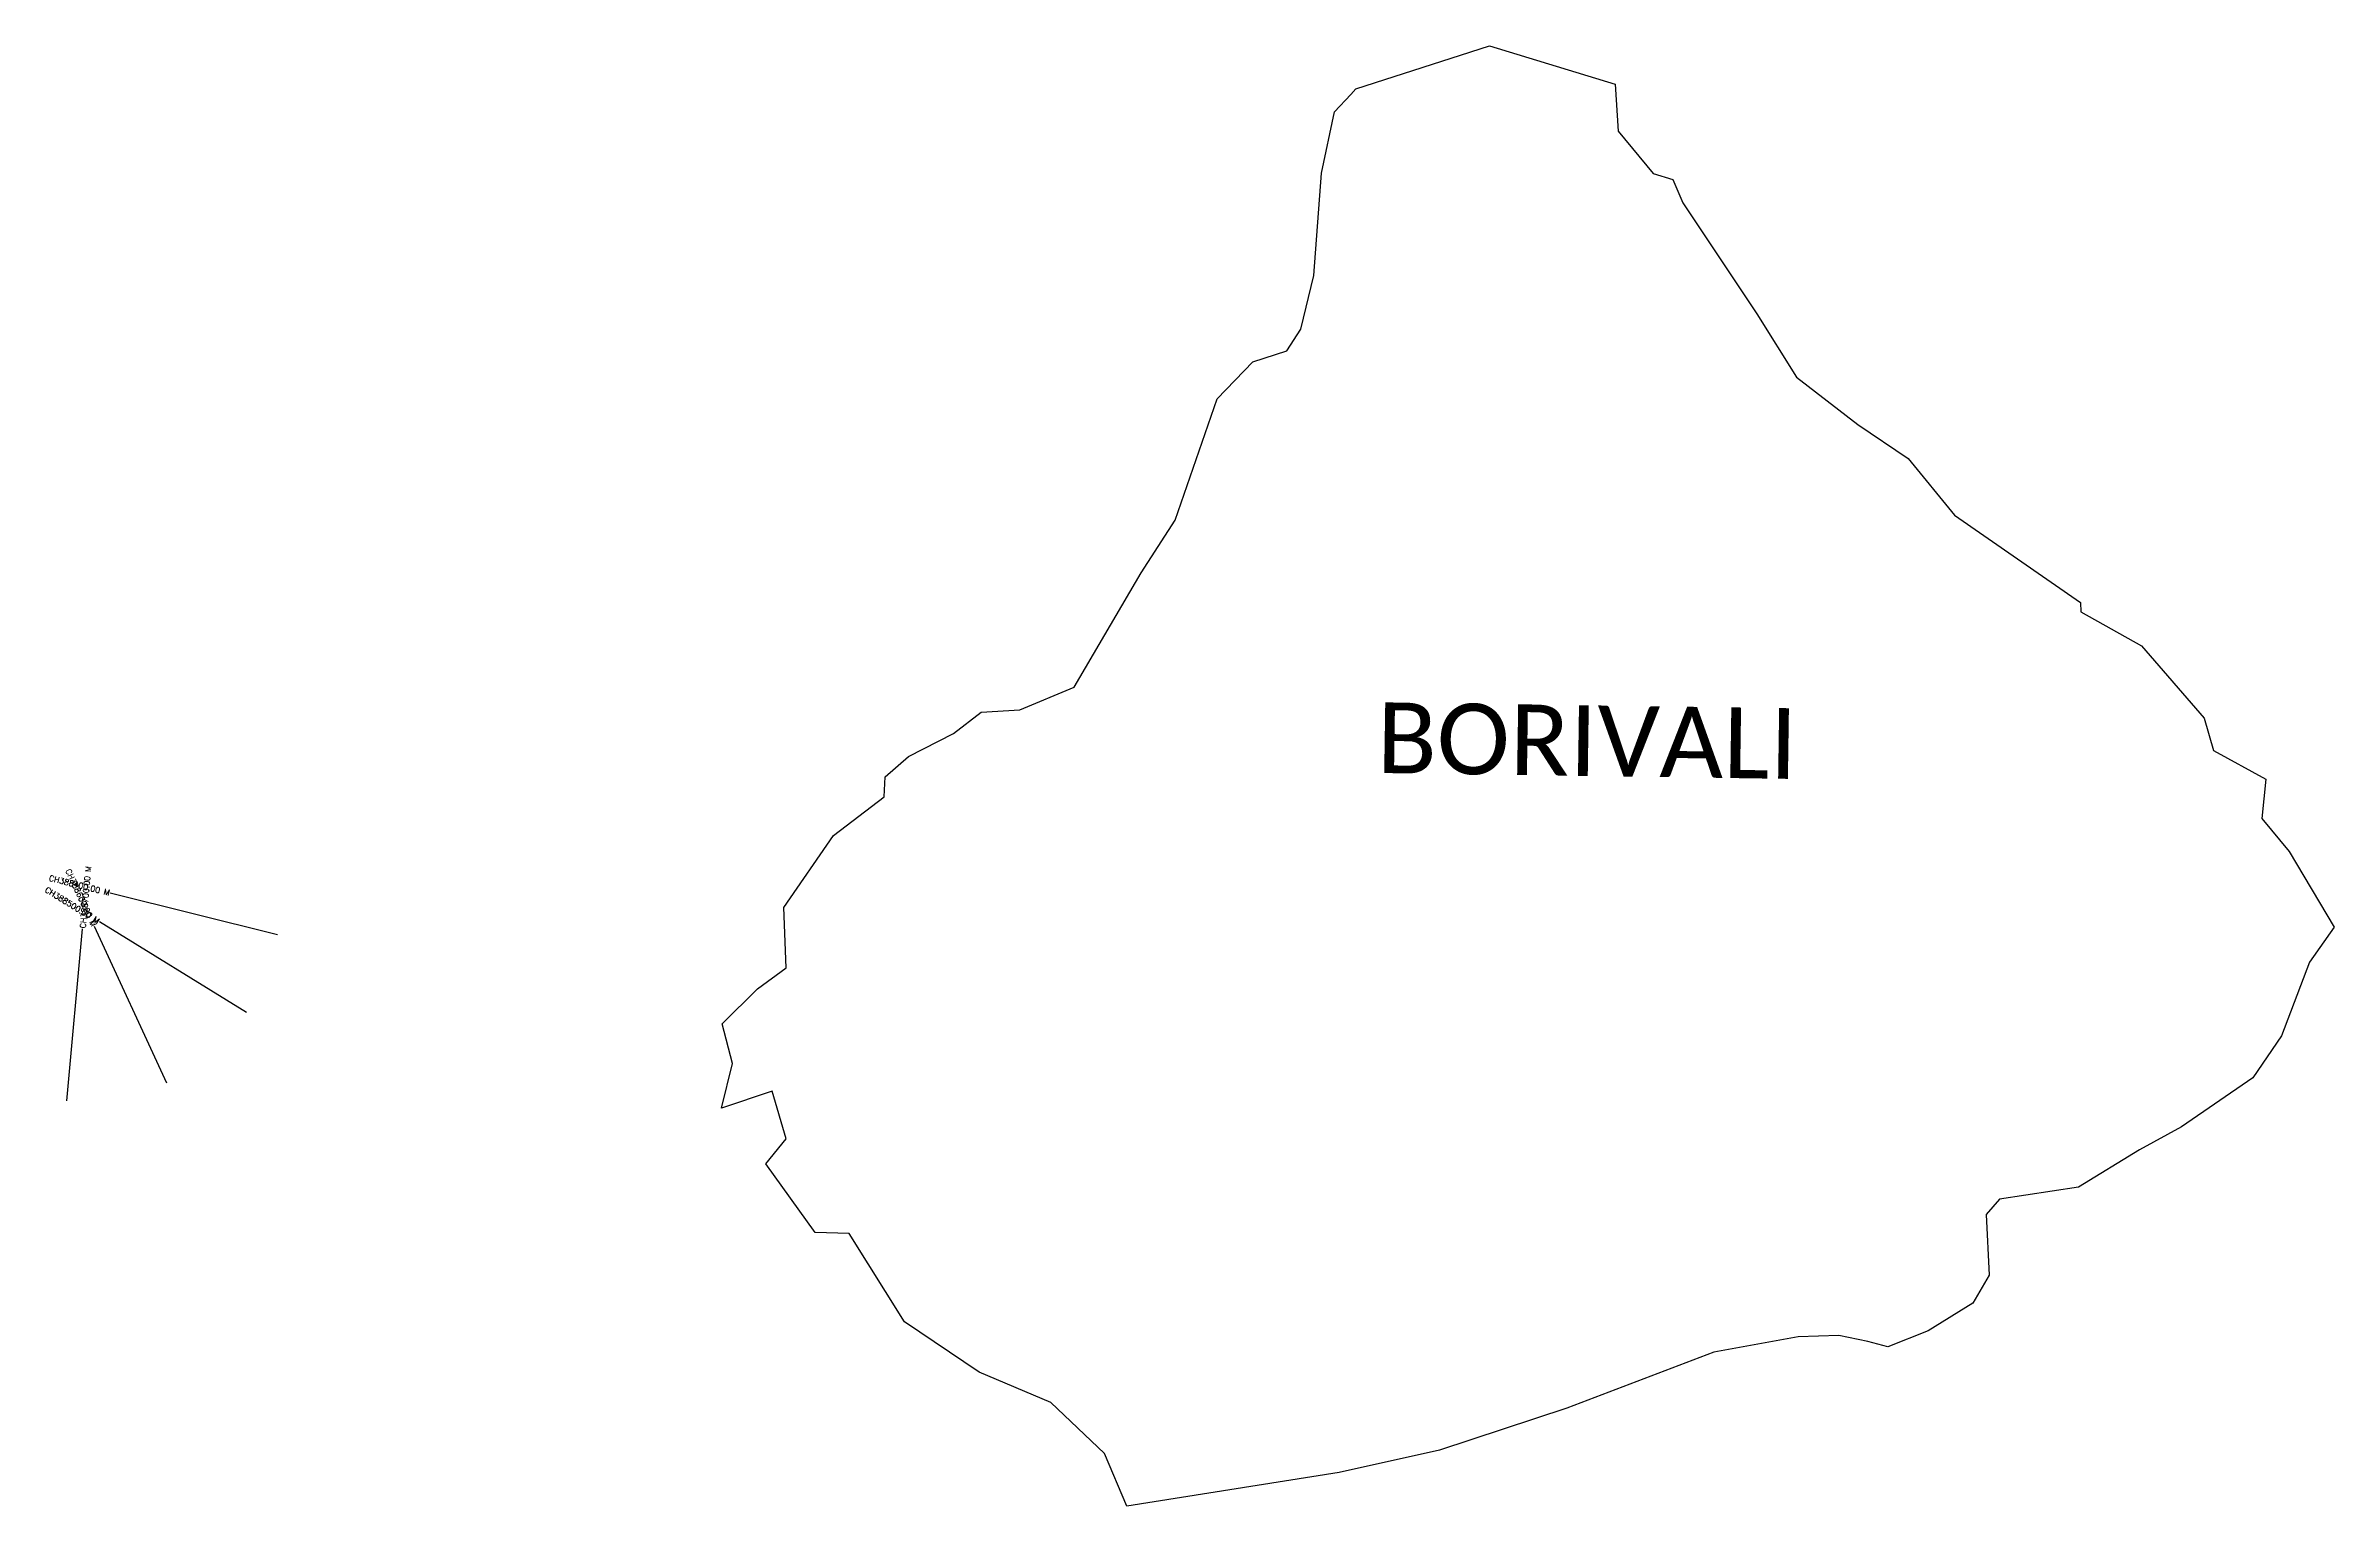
# Model space of a CAD drawing. Header units: metres. Extents: x 301907 to 305885, y 1950927 to 1953464.
import ezdxf
from ezdxf.enums import TextEntityAlignment as Align

# ---------------------------------------------------------------- set-up
doc = ezdxf.new("R2010")
doc.units = ezdxf.units.M
doc.header["$MEASUREMENT"] = 0
for name, color, linetype in [('CS', 134, 'Continuous'), ('CSMark', 6, 'Continuous'), ('village', 250, 'Continuous'), ('VILLAGE NAME', 250, 'Continuous')]:
    doc.layers.add(name, color=color, linetype=linetype)
doc.styles.get("Standard").update_dxf_attribs({"font": 'simplex.shx'})

msp = doc.modelspace()

# ---------------------------------------------------------------- linework, layer by layer
at = {"layer": 'CS'}
for p, q in [((302309.8, 1951919.7), (302018.8, 1951992.5)), ((302117.4, 1951662.2), (301991.2, 1951934.3)), ((302255.4, 1951784.9), (301999.9, 1951942.2)), ((301943.6, 1951631.6), (301970.8, 1951930.3))]:
    msp.add_line(p, q, dxfattribs=at)
at = {"layer": 'village', "color": 4}
msp.add_polyline3d([(304635, 1953397.8, 0), (304640, 1953316.2, 0), (304701, 1953242.3, 0), (304734.9, 1953232, 0), (304752.3, 1953191.5, 0), (304881.1, 1952998.6, 0), (304950.1, 1952888.6, 0), (305056.9, 1952806.7, 0), (305144.2, 1952747.4, 0), (305224.7, 1952649.1, 0), (305443.9, 1952497.5, 0), (305444.4, 1952481.3, 0), (305550, 1952421.8, 0), (305658.8, 1952296.5, 0), (305674.7, 1952240.1, 0), (305765.8, 1952190.1, 0), (305759.1, 1952121.9, 0), (305806.3, 1952064.8, 0), (305884.8, 1951933, 0), (305841.8, 1951872.5, 0), (305793.2, 1951744.2, 0), (305743.5, 1951671.7, 0), (305619.5, 1951586.1, 0), (305546.5, 1951546.5, 0), (305440.1, 1951481.6, 0), (305302.7, 1951460.7, 0), (305279.8, 1951433.8, 0), (305285.2, 1951328.4, 0), (305256.7, 1951279.9, 0), (305179.1, 1951231.8, 0), (305108.8, 1951204.3, 0), (305073.9, 1951213.3, 0), (305023.4, 1951223.8, 0), (304953, 1951221.6, 0), (304806.1, 1951195.1, 0), (304551, 1951097.7, 0), (304329.2, 1951024.6, 0), (304154.9, 1950986, 0), (303786, 1950927.2, 0), (303747.4, 1951018.9, 0), (303653.9, 1951107.4, 0), (303529.2, 1951159.9, 0), (303399.5, 1951247.3, 0), (303303.1, 1951400.8, 0), (303244.2, 1951403, 0), (303158.5, 1951522, 0), (303193.8, 1951565.6, 0), (303169.6, 1951648.2, 0), (303081.3, 1951618.6, 0), (303100.6, 1951696.4, 0), (303082.7, 1951765.3, 0), (303143.7, 1951826, 0), (303193.8, 1951862.5, 0), (303189.7, 1951967.4, 0), (303276.2, 1952092.4, 0), (303364, 1952159.7, 0), (303365.6, 1952194.4, 0), (303406.2, 1952229.6, 0), (303484.9, 1952269.9, 0), (303532.7, 1952306.7, 0), (303599.7, 1952310.8, 0), (303694.3, 1952349.9, 0), (303811.1, 1952548.8, 0), (303870.2, 1952640.1, 0), (303943.1, 1952851.3, 0), (304005.1, 1952915.6, 0), (304063.9, 1952934.2, 0), (304088.6, 1952972.3, 0), (304111, 1953065.6, 0), (304124.2, 1953243, 0), (304147.1, 1953349.7, 0), (304175.2, 1953380, 0), (304184.3, 1953389.6, 0), (304416.2, 1953464.4, 0), (304635, 1953397.8, 0)], close=True, dxfattribs=at)

# ---------------------------------------------------------------- texts
at = {"layer": 'CSMark'}
for s, rotation, p in [('CH388400.00 M', 345.9565, (302017.8, 1951992.7)), ('CH388600.00 M', 294.8714, (301990.8, 1951935.2)), ('CH388500.00 M', 328.3772, (301999.1, 1951942.7))]:
    msp.add_text(s, height=10, rotation=rotation, dxfattribs=at).set_placement(p, align=Align.MIDDLE_RIGHT)
msp.add_text('CH388700.00 M', height=10, rotation=84.8014, dxfattribs=at).set_placement((301970.9, 1951931.3), align=Align.MIDDLE_LEFT)
at = {"layer": 'VILLAGE NAME', "insert": (304221.7, 1952323.9), "char_height": 122.778, "attachment_point": 1, "rotation": 359.1736}
msp.add_mtext_dynamic_manual_height_columns('{\\fCalibri|b0|i0|c0|p34;BORIVALI}', width=1172, gutter_width=613.9, heights=[117.9], dxfattribs=at)

doc.saveas('drawing.dxf')
